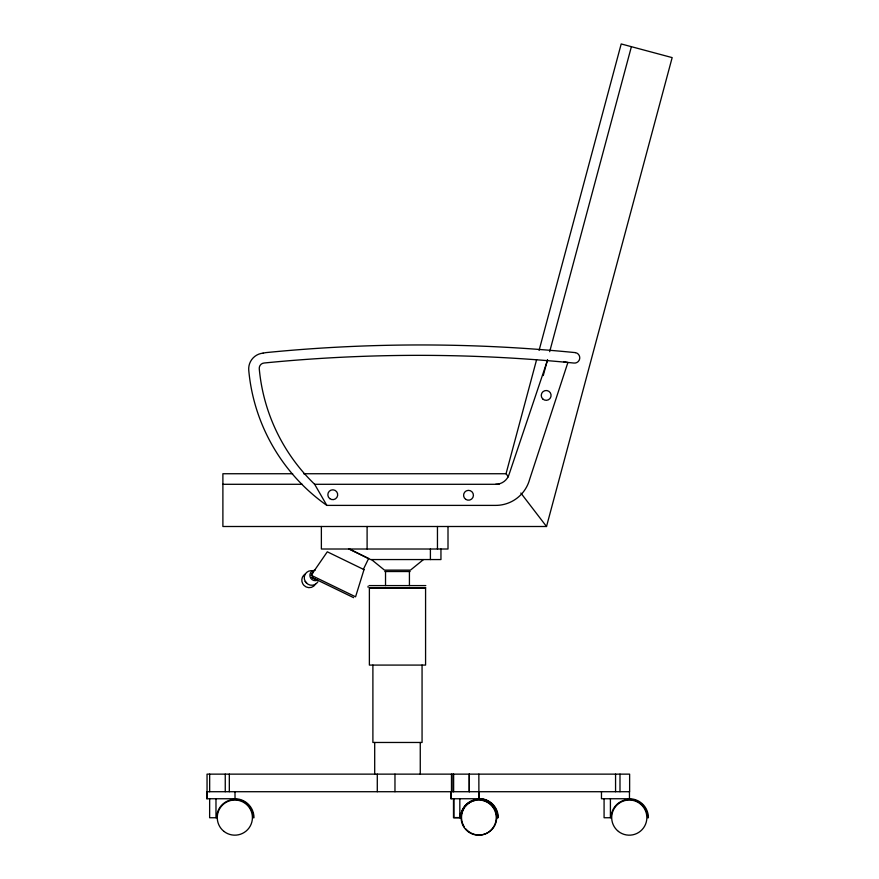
<?xml version="1.0" encoding="UTF-8"?>
<svg xmlns="http://www.w3.org/2000/svg" width="879" height="879" viewBox="0 0 879 879"><rect width="100%" height="100%" fill="white"/><g stroke="black" fill="none" stroke-linecap="round" stroke-linejoin="round"><path stroke-width="1.32" d="M508.414 476.836L506.04 473.737L536.608 359.665M539.091 350.369L621.2 43.95L672.16 57.607L546.518 526.499L222.892 526.499L222.892 473.737L292.652 473.737M543.266 375.553L547.529 359.643M549.672 351.688L631.397 46.686M368.081 586.271L368.059 587.249M547.496 360.269L509.26 473.869A14.075 14.075 0 0 1 495.668 484.296M363.379 569.317L368.598 558.561L348.589 548.848M317.879 581.799A7.417 7.197 45.4 0 1 307.892 584.172L305.222 581.415A7.417 7.197 45.4 0 1 313.44 570.954M305.244 581.426L306.364 582.986M423.469 559.56L410.471 570.119L384.486 570.119L371.487 559.56M263.063 353.138L265.876 352.622A1565.708 1565.708 0 0 1 575.382 352.622M303.596 473.737L506.04 473.737M222.892 484.296L302.2 484.296M314.506 484.296L499.096 484.296M263.085 353.138A15.833 15.833 0 0 0 248.757 370.334A185.733 185.733 0 0 0 326.834 505.392L495.668 505.392A35.171 35.171 0 0 0 529.641 479.33L567.889 362.5L563.9 361.796M384.837 571.526L410.119 571.526M369.147 585.59L425.81 585.59M369.411 587.952L425.535 587.952M453.916 798.593L453.916 817.58L460.948 817.58A18.294 18.294 0 0 1 474.506 799.912M209.652 798.747L209.631 817.745L216.684 817.745A18.294 18.294 0 0 1 234.957 799.45A18.294 18.294 0 0 1 253.24 817.745L253.976 817.745A18.997 18.997 0 0 0 234.979 798.747L206.84 798.747L206.84 791.715L629.628 791.715L629.628 774.135L207.048 774.135L207.048 791.715M604.082 798.747L604.082 817.745L611.114 817.745A18.294 18.294 0 0 1 629.408 799.45A18.294 18.294 0 0 1 647.702 817.745L648.405 817.745A18.997 18.997 0 0 0 629.408 798.747L601.467 798.747L601.467 791.715M311.704 577.305L353.611 597.654M349.501 549.012L370.608 559.56L440.95 559.56L440.95 549.012M520.851 493.053L546.518 526.499M326.834 505.392L314.649 484.296A183.711 183.711 0 0 1 259.261 368.751A5.274 5.274 0 0 1 264.019 363.016A1565.708 1565.708 0 0 1 573.547 363.016A5.274 5.274 0 0 0 579.69 358.742A5.274 5.274 0 0 0 575.404 352.622M629.463 791.715L629.463 798.747M619.992 774.135L619.992 791.715M615.564 774.135L615.564 791.715M610.411 798.747L610.411 817.745M479.253 791.715L479.253 798.747L450.795 798.747L450.795 791.715M478.857 774.135L478.901 798.747M469.32 774.135L469.32 791.715M469.221 774.135L469.221 791.715M460.244 813.514L460.244 817.58M459.827 798.747L459.827 817.745M453.63 774.135L453.63 791.715M453.498 798.747L453.498 817.745L460.53 817.745A18.294 18.294 0 0 1 478.824 799.45A18.294 18.294 0 0 1 497.107 817.745L497.811 817.745A18.997 18.997 0 0 0 478.824 798.747M453.004 774.135L453.004 791.715M451.487 774.135L451.487 791.715M451.257 791.715L451.257 798.747M448.004 526.499L448.004 549.012L321.373 549.012L321.373 526.499M437.456 526.499L437.456 549.012M430.402 549.012L430.402 559.56M422.063 665.084L422.063 742.469L372.894 742.469L372.894 665.084M420.261 742.469L420.261 774.135M409.427 571.526L409.427 585.59M394.968 774.135L394.968 791.715M385.529 571.526L385.529 585.59M377.289 774.135L377.289 791.715M374.696 742.469L374.696 774.135M367.103 526.499L367.103 549.012M234.979 791.715L235.045 798.747M229.32 774.135L229.32 791.715M225.255 774.135L225.255 791.715M215.981 798.747L215.981 817.745M209.663 774.135L209.663 791.715M206.939 791.715L206.939 798.747M315.44 584.205A7.417 7.197 45.4 0 1 303.936 585.37L302.794 583.832A7.417 7.197 45.4 0 1 305.452 573.921M317.671 580.052A5.274 5.12 45.4 0 1 310.045 576.668A5.274 5.12 45.4 0 1 315.067 570.273M315.067 578.931A3.516 3.406 45.4 0 1 312.067 577.107M311.606 575.371A3.516 3.406 45.4 0 1 313.331 572.416M481.538 800.011A17.591 17.591 0 0 1 494.547 825.853A17.591 17.591 0 0 1 465.782 828.919M464.409 827.095A17.591 17.591 0 0 1 464.562 807.537M465.233 806.614A17.591 17.591 0 0 1 472.506 801.132M473.583 800.736A17.591 17.591 0 0 1 475.814 800.154M479.242 798.593A18.997 18.997 0 0 1 498.239 817.58L497.536 817.58A18.294 18.294 0 0 0 479.242 799.297M364.005 569.625L355.566 596.808L311.155 575.251L327.307 551.803L364.005 569.625M425.579 587.71L369.378 587.71L369.378 665.084L425.579 665.084L425.579 587.71M329.691 498.58A4.922 4.922 0 0 0 337.635 495.481A4.922 4.922 0 0 0 330.987 490.141A4.922 4.922 0 0 0 329.691 498.58M542.717 398.923A4.922 4.922 0 0 0 550.935 396.671A4.922 4.922 0 0 0 544.87 390.672A4.922 4.922 0 0 0 542.717 398.923M465.826 499.404A4.922 4.922 0 0 0 473.418 495.525A4.922 4.922 0 0 0 466.266 490.889A4.922 4.922 0 0 0 465.826 499.404M467.859 831.457A17.591 17.591 0 0 0 496.097 820.03A17.591 17.591 0 0 0 472.078 801.296A17.591 17.591 0 0 0 467.859 831.457M224.024 831.457A17.591 17.591 0 0 0 252.251 820.03A17.591 17.591 0 0 0 228.232 801.296A17.591 17.591 0 0 0 224.024 831.457M618.453 831.457A17.591 17.591 0 0 0 646.691 820.03A17.591 17.591 0 0 0 622.673 801.296A17.591 17.591 0 0 0 618.453 831.457"/></g></svg>
